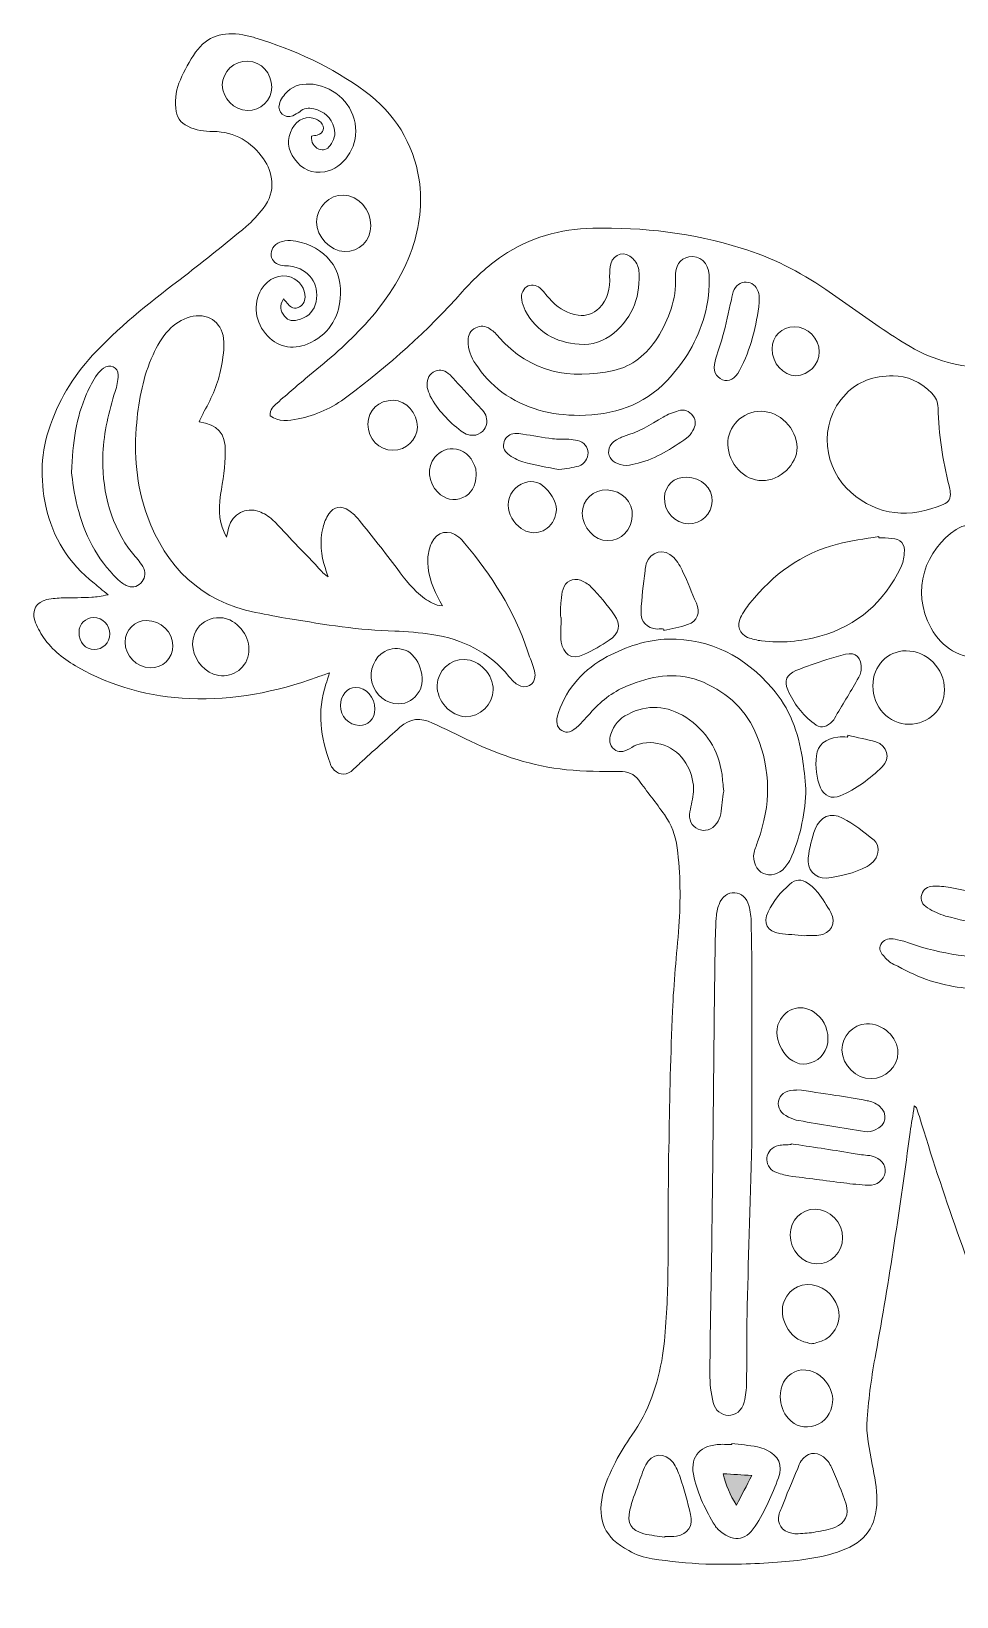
# Model space of a CAD drawing. Header units: inches. Extents: x 0.75 to 5.26, y 1.14 to 4.87.
# Drawn here: x 0.746 to 2.953, y 1.136 to 4.867 of the extents above; entities that cross this region are included whole.
import ezdxf

# ---------------------------------------------------------------- set-up
doc = ezdxf.new("R2010")
doc.units = ezdxf.units.IN
doc.header["$MEASUREMENT"] = 0
doc.layers.add('Calque 1', color=7, linetype='Continuous')

# ---------------------------------------------------------------- blocks, each defined once
blk = doc.blocks.new('block 3')
at = {"layer": 'Calque 1', "true_color": 0x457885}
h = blk.add_hatch(color=137, dxfattribs=at)
h.dxf.hatch_style = 2
edge = h.paths.add_edge_path()
edge.add_spline(control_points=[(2.4639, 1.425), (2.4514, 1.4), (2.4403, 1.3792), (2.4278, 1.3542), (2.4111, 1.3792), (2.4028, 1.4014), (2.3958, 1.4292), (2.4194, 1.4278), (2.4403, 1.4264), (2.4639, 1.425)], knot_values=[0, 0, 0, 0, 1, 1, 1, 2, 2, 2, 3, 3, 3, 3], degree=3, periodic=1)
at = {"layer": 'Calque 1', "lineweight": 0}
for points, knots in [([(3.5514, 2.4181), (3.5458, 2.3917), (3.5514, 2.3708), (3.5542, 2.3486), (3.5708, 2.2319), (3.5889, 2.1153), (3.6042, 1.9972), (3.6125, 1.9361), (3.6139, 1.875), (3.6194, 1.8139), (3.625, 1.7556), (3.6306, 1.6972), (3.6375, 1.6403), (3.6444, 1.5889), (3.6625, 1.5403), (3.6889, 1.4944), (3.7097, 1.4611), (3.725, 1.425), (3.7306, 1.3847), (3.7375, 1.3222), (3.7194, 1.2694), (3.6667, 1.2319), (3.6292, 1.2056), (3.5889, 1.1875), (3.5444, 1.1736), (3.4708, 1.1514), (3.3972, 1.1361), (3.3208, 1.1403), (3.2708, 1.1431), (3.2236, 1.1569), (3.1792, 1.1833), (3.1389, 1.2069), (3.1125, 1.2417), (3.1028, 1.2889), (3.0972, 1.3194), (3.0986, 1.35), (3.1069, 1.3806), (3.1125, 1.4), (3.1167, 1.4194), (3.1236, 1.4389), (3.1389, 1.4847), (3.1375, 1.5292), (3.1194, 1.5736), (3.0986, 1.6278), (3.0778, 1.6806), (3.0569, 1.7347), (2.9847, 1.9139), (2.9194, 2.0958), (2.8639, 2.2806), (2.8611, 2.2875), (2.8597, 2.2944), (2.8569, 2.3014), (2.8569, 2.3028), (2.8542, 2.3028), (2.8514, 2.3056), (2.8486, 2.2833), (2.8444, 2.2639), (2.8417, 2.2431), (2.8181, 2.0667), (2.7917, 1.8903), (2.7597, 1.7153), (2.75, 1.6639), (2.7431, 1.6111), (2.7389, 1.5597), (2.7361, 1.5236), (2.7444, 1.4875), (2.7514, 1.4514), (2.7569, 1.4222), (2.7625, 1.3944), (2.7625, 1.3653), (2.7611, 1.3042), (2.7361, 1.2667), (2.6778, 1.2458), (2.6292, 1.2278), (2.5764, 1.2222), (2.525, 1.2181), (2.4681, 1.2139), (2.4111, 1.2125), (2.3542, 1.2139), (2.3111, 1.2153), (2.2681, 1.2208), (2.2264, 1.2264), (2.2069, 1.2292), (2.1875, 1.2361), (2.1708, 1.2458), (2.1125, 1.2764), (2.0958, 1.3194), (2.1083, 1.3778), (2.1139, 1.4056), (2.1264, 1.4319), (2.1389, 1.4569), (2.15, 1.4792), (2.1639, 1.5), (2.1778, 1.5208), (2.2181, 1.5778), (2.2403, 1.6417), (2.2514, 1.7111), (2.2597, 1.7708), (2.2625, 1.8319), (2.2639, 1.8917), (2.2653, 2.0028), (2.2639, 2.1139), (2.2667, 2.225), (2.2681, 2.3278), (2.2708, 2.4292), (2.275, 2.5319), (2.2778, 2.5986), (2.2847, 2.6653), (2.2903, 2.7333), (2.2944, 2.7958), (2.2944, 2.8583), (2.2861, 2.9208), (2.2819, 2.95), (2.2722, 2.9764), (2.2556, 3), (2.2361, 3.0278), (2.2139, 3.0556), (2.1944, 3.0819), (2.1833, 3.0972), (2.1681, 3.1028), (2.1486, 3.1028), (2.1069, 3.1028), (2.0639, 3.1028), (2.0222, 3.1069), (1.9417, 3.1153), (1.8653, 3.1403), (1.7931, 3.175), (1.7625, 3.1903), (1.7319, 3.2042), (1.7028, 3.2181), (1.675, 3.2319), (1.6486, 3.2292), (1.625, 3.2083), (1.5931, 3.1792), (1.5611, 3.1514), (1.5292, 3.1222), (1.5222, 3.1153), (1.5153, 3.1083), (1.5083, 3.1028), (1.4931, 3.0917), (1.475, 3.0958), (1.4639, 3.1111), (1.4611, 3.1153), (1.4597, 3.1181), (1.4583, 3.1222), (1.4361, 3.1833), (1.4264, 3.2458), (1.4486, 3.3111), (1.4514, 3.3181), (1.4528, 3.3264), (1.4569, 3.3375), (1.4444, 3.3333), (1.4361, 3.3306), (1.4278, 3.3278), (1.3292, 3.2917), (1.2278, 3.2722), (1.1236, 3.2764), (1.0292, 3.2806), (0.9389, 3.3042), (0.8569, 3.3514), (0.825, 3.3694), (0.7958, 3.3917), (0.775, 3.4222), (0.7667, 3.4347), (0.7583, 3.4486), (0.7542, 3.4625), (0.7458, 3.4861), (0.7583, 3.5069), (0.7833, 3.5125), (0.7958, 3.5153), (0.8097, 3.5153), (0.8222, 3.5167), (0.8444, 3.5167), (0.8681, 3.5167), (0.8903, 3.5181), (0.9014, 3.5181), (0.9125, 3.5208), (0.9292, 3.5236), (0.9153, 3.5347), (0.9056, 3.5431), (0.8958, 3.5514), (0.8347, 3.5986), (0.7972, 3.6597), (0.7806, 3.7347), (0.7667, 3.8), (0.7681, 3.8653), (0.7917, 3.9292), (0.8153, 3.9958), (0.8514, 4.0528), (0.9014, 4.1042), (0.9653, 4.1708), (1.0375, 4.2278), (1.1111, 4.2833), (1.1611, 4.3222), (1.2097, 4.3611), (1.2583, 4.4014), (1.2736, 4.4139), (1.2861, 4.4292), (1.2986, 4.4444), (1.3319, 4.4861), (1.3208, 4.5319), (1.3, 4.5625), (1.2708, 4.6028), (1.2319, 4.6278), (1.1792, 4.6278), (1.1583, 4.6278), (1.1389, 4.6306), (1.1194, 4.6403), (1.1014, 4.6486), (1.0917, 4.6625), (1.0903, 4.6833), (1.0889, 4.7069), (1.0917, 4.7306), (1.1014, 4.7514), (1.1111, 4.7736), (1.1236, 4.7958), (1.1375, 4.8167), (1.1653, 4.8556), (1.2042, 4.8667), (1.25, 4.8583), (1.2597, 4.8569), (1.2694, 4.8542), (1.2792, 4.8514), (1.3736, 4.8222), (1.4625, 4.7819), (1.5417, 4.7236), (1.6125, 4.6708), (1.6569, 4.6014), (1.6708, 4.5125), (1.6792, 4.4569), (1.6722, 4.4014), (1.6542, 4.3486), (1.6306, 4.2806), (1.5903, 4.2208), (1.5417, 4.1681), (1.5014, 4.1236), (1.4556, 4.0847), (1.4097, 4.0472), (1.3833, 4.025), (1.3569, 4.0028), (1.3319, 3.9806), (1.3236, 3.9736), (1.3139, 3.9653), (1.3153, 3.95), (1.3361, 3.9361), (1.3597, 3.9375), (1.3819, 3.9431), (1.425, 3.9514), (1.4639, 3.9694), (1.4986, 3.9958), (1.5986, 4.0708), (1.6917, 4.1528), (1.7736, 4.2458), (1.8028, 4.2778), (1.8333, 4.3069), (1.8694, 4.3319), (1.9347, 4.375), (2.0069, 4.3958), (2.0847, 4.3972), (2.2056, 4.4), (2.3236, 4.3861), (2.4389, 4.35), (2.5111, 4.3278), (2.5778, 4.2944), (2.6403, 4.2514), (2.6833, 4.2222), (2.725, 4.1917), (2.7681, 4.1625), (2.7917, 4.1458), (2.8167, 4.1306), (2.8417, 4.1153), (2.8986, 4.0819), (2.9597, 4.0667), (3.025, 4.0639), (3.0903, 4.0611), (3.1556, 4.0667), (3.2222, 4.075), (3.3222, 4.0875), (3.4194, 4.1125), (3.5181, 4.1319), (3.6361, 4.1556), (3.7542, 4.1681), (3.875, 4.1597), (3.9625, 4.1542), (4.0486, 4.1347), (4.1319, 4.1069), (4.3, 4.0528), (4.4514, 3.9694), (4.5917, 3.8625), (4.6958, 3.7819), (4.7764, 3.6806), (4.8361, 3.5625), (4.8819, 3.4722), (4.9333, 3.3847), (4.9875, 3.2986), (5.0833, 3.1472), (5.1472, 2.9819), (5.1819, 2.8069), (5.1958, 2.7375), (5.2014, 2.6667), (5.1986, 2.5958), (5.1958, 2.5375), (5.1958, 2.4778), (5.1972, 2.4181), (5.1986, 2.3694), (5.2069, 2.3222), (5.2264, 2.2778), (5.2347, 2.2597), (5.2417, 2.2417), (5.2472, 2.2222), (5.2514, 2.2069), (5.2542, 2.1903), (5.2556, 2.175), (5.2569, 2.1375), (5.2486, 2.1278), (5.2125, 2.1153), (5.2306, 2.0486), (5.2208, 1.9806), (5.225, 1.9139), (5.2264, 1.8903), (5.2278, 1.8667), (5.2292, 1.8444), (5.2292, 1.8389), (5.2292, 1.8347), (5.2278, 1.8292), (5.2236, 1.8069), (5.2028, 1.7944), (5.1819, 1.8042), (5.1736, 1.8083), (5.1653, 1.8125), (5.1542, 1.8194), (5.1472, 1.7944), (5.1458, 1.7694), (5.1431, 1.7458), (5.1417, 1.7319), (5.1417, 1.7181), (5.1403, 1.7042), (5.1347, 1.6653), (5.1, 1.6486), (5.0681, 1.6708), (5.0375, 1.6903), (5.0125, 1.7181), (4.9917, 1.7486), (4.9597, 1.7972), (4.9444, 1.85), (4.9389, 1.9069), (4.9306, 1.9778), (4.9389, 2.0486), (4.9458, 2.1181), (4.9528, 2.1875), (4.9611, 2.2569), (4.9653, 2.3278), (4.9694, 2.3889), (4.9708, 2.45), (4.9681, 2.5111), (4.9625, 2.6111), (4.95, 2.7097), (4.9208, 2.8069), (4.9181, 2.8167), (4.9139, 2.8264), (4.9097, 2.8361), (4.9083, 2.8361), (4.9069, 2.8361), (4.9056, 2.8361), (4.9028, 2.8292), (4.9014, 2.8208), (4.8986, 2.8139), (4.8625, 2.6833), (4.8306, 2.5528), (4.7847, 2.425), (4.7611, 2.3583), (4.7361, 2.2931), (4.7125, 2.2278), (4.6958, 2.1819), (4.6819, 2.1361), (4.675, 2.0889), (4.6667, 2.0361), (4.6722, 1.9847), (4.6861, 1.9333), (4.7125, 1.8389), (4.7389, 1.7444), (4.7639, 1.6514), (4.7778, 1.5986), (4.7889, 1.5444), (4.7833, 1.4889), (4.7806, 1.4625), (4.7764, 1.4361), (4.7694, 1.4111), (4.7569, 1.3639), (4.7278, 1.3264), (4.6889, 1.2972), (4.6319, 1.2556), (4.5694, 1.2292), (4.5014, 1.2111), (4.4125, 1.1875), (4.3236, 1.1819), (4.2319, 1.1944), (4.1847, 1.2014), (4.1417, 1.2181), (4.1014, 1.2417), (4.0319, 1.2819), (4.0028, 1.3458), (4.0167, 1.425), (4.0236, 1.4639), (4.0361, 1.5014), (4.0528, 1.5375), (4.0806, 1.6014), (4.1083, 1.6639), (4.1347, 1.7292), (4.1597, 1.7903), (4.1792, 1.8528), (4.1875, 1.9181), (4.2069, 2.0556), (4.1444, 2.1819), (4.0222, 2.2472), (3.9639, 2.2778), (3.9028, 2.3014), (3.8403, 2.3208), (3.7583, 2.3458), (3.6778, 2.3736), (3.6, 2.4069), (3.5806, 2.4097), (3.5667, 2.4125), (3.5514, 2.4181)], [0, 0, 0, 0, 1, 1, 1, 2, 2, 2, 3, 3, 3, 4, 4, 4, 5, 5, 5, 6, 6, 6, 7, 7, 7, 8, 8, 8, 9, 9, 9, 10, 10, 10, 11, 11, 11, 12, 12, 12, 13, 13, 13, 14, 14, 14, 15, 15, 15, 16, 16, 16, 17, 17, 17, 18, 18, 18, 19, 19, 19, 20, 20, 20, 21, 21, 21, 22, 22, 22, 23, 23, 23, 24, 24, 24, 25, 25, 25, 26, 26, 26, 27, 27, 27, 28, 28, 28, 29, 29, 29, 30, 30, 30, 31, 31, 31, 32, 32, 32, 33, 33, 33, 34, 34, 34, 35, 35, 35, 36, 36, 36, 37, 37, 37, 38, 38, 38, 39, 39, 39, 40, 40, 40, 41, 41, 41, 42, 42, 42, 43, 43, 43, 44, 44, 44, 45, 45, 45, 46, 46, 46, 47, 47, 47, 48, 48, 48, 49, 49, 49, 50, 50, 50, 51, 51, 51, 52, 52, 52, 53, 53, 53, 54, 54, 54, 55, 55, 55, 56, 56, 56, 57, 57, 57, 58, 58, 58, 59, 59, 59, 60, 60, 60, 61, 61, 61, 62, 62, 62, 63, 63, 63, 64, 64, 64, 65, 65, 65, 66, 66, 66, 67, 67, 67, 68, 68, 68, 69, 69, 69, 70, 70, 70, 71, 71, 71, 72, 72, 72, 73, 73, 73, 74, 74, 74, 75, 75, 75, 76, 76, 76, 77, 77, 77, 78, 78, 78, 79, 79, 79, 80, 80, 80, 81, 81, 81, 82, 82, 82, 83, 83, 83, 84, 84, 84, 85, 85, 85, 86, 86, 86, 87, 87, 87, 88, 88, 88, 89, 89, 89, 90, 90, 90, 91, 91, 91, 92, 92, 92, 93, 93, 93, 94, 94, 94, 95, 95, 95, 96, 96, 96, 97, 97, 97, 98, 98, 98, 99, 99, 99, 100, 100, 100, 101, 101, 101, 102, 102, 102, 103, 103, 103, 104, 104, 104, 105, 105, 105, 106, 106, 106, 107, 107, 107, 108, 108, 108, 109, 109, 109, 110, 110, 110, 111, 111, 111, 112, 112, 112, 113, 113, 113, 114, 114, 114, 115, 115, 115, 116, 116, 116, 117, 117, 117, 118, 118, 118, 119, 119, 119, 120, 120, 120, 121, 121, 121, 122, 122, 122, 123, 123, 123, 124, 124, 124, 125, 125, 125, 126, 126, 126, 127, 127, 127, 128, 128, 128, 129, 129, 129, 130, 130, 130, 131, 131, 131, 132, 132, 132, 133, 133, 133, 134, 134, 134, 135, 135, 135, 136, 136, 136, 137, 137, 137, 138, 138, 138, 139, 139, 139, 140, 140, 140, 141, 141, 141, 141]), ([(1.3194, 4.7333), (1.3194, 4.7667), (1.2944, 4.7944), (1.2625, 4.7958), (1.2292, 4.7972), (1.2014, 4.7694), (1.2014, 4.7389), (1.2014, 4.7069), (1.2292, 4.6792), (1.2611, 4.6778), (1.2931, 4.6778), (1.3194, 4.7014), (1.3194, 4.7333)], [0, 0, 0, 0, 1, 1, 1, 2, 2, 2, 3, 3, 3, 4, 4, 4, 4]), ([(1.4139, 4.6167), (1.4181, 4.6181), (1.4236, 4.6181), (1.4278, 4.6194), (1.4431, 4.6236), (1.4472, 4.6375), (1.4361, 4.65), (1.4333, 4.6528), (1.4292, 4.6556), (1.425, 4.6569), (1.4042, 4.6667), (1.3806, 4.6583), (1.3681, 4.6347), (1.3542, 4.6097), (1.3569, 4.5847), (1.3736, 4.5625), (1.3917, 4.5375), (1.4153, 4.5264), (1.4458, 4.5319), (1.4903, 4.5403), (1.5236, 4.5889), (1.5194, 4.6375), (1.5139, 4.6917), (1.4722, 4.7333), (1.4181, 4.7403), (1.3958, 4.7431), (1.3736, 4.7389), (1.3569, 4.7236), (1.3486, 4.7153), (1.3403, 4.7042), (1.3375, 4.6931), (1.3319, 4.6736), (1.35, 4.6583), (1.3694, 4.6653), (1.375, 4.6681), (1.3806, 4.6722), (1.3861, 4.675), (1.3958, 4.6833), (1.4069, 4.6847), (1.4194, 4.6819), (1.4444, 4.6764), (1.4611, 4.6611), (1.4681, 4.6361), (1.4722, 4.6208), (1.4681, 4.6069), (1.4583, 4.5944), (1.4514, 4.5847), (1.4417, 4.5819), (1.4319, 4.5861), (1.4181, 4.5917), (1.4139, 4.6014), (1.4139, 4.6167)], [0, 0, 0, 0, 1, 1, 1, 2, 2, 2, 3, 3, 3, 4, 4, 4, 5, 5, 5, 6, 6, 6, 7, 7, 7, 8, 8, 8, 9, 9, 9, 10, 10, 10, 11, 11, 11, 12, 12, 12, 13, 13, 13, 14, 14, 14, 15, 15, 15, 16, 16, 16, 17, 17, 17, 17]), ([(1.5556, 4.4028), (1.5556, 4.4417), (1.5264, 4.475), (1.4903, 4.4764), (1.4569, 4.4778), (1.4264, 4.4472), (1.4264, 4.4125), (1.4264, 4.3764), (1.4583, 4.3431), (1.4931, 4.3417), (1.5278, 4.3403), (1.5556, 4.3681), (1.5556, 4.4028)], [0, 0, 0, 0, 1, 1, 1, 2, 2, 2, 3, 3, 3, 4, 4, 4, 4]), ([(1.3472, 4.2292), (1.3514, 4.2236), (1.3542, 4.2222), (1.3556, 4.2194), (1.3625, 4.2111), (1.3694, 4.2042), (1.3819, 4.2083), (1.3931, 4.2125), (1.3986, 4.2222), (1.3986, 4.2333), (1.4, 4.2528), (1.3861, 4.2722), (1.3653, 4.2806), (1.3389, 4.2903), (1.3111, 4.2778), (1.2944, 4.2514), (1.2736, 4.2167), (1.2792, 4.1722), (1.3097, 4.1403), (1.3361, 4.1125), (1.375, 4.1056), (1.4125, 4.125), (1.4597, 4.1486), (1.4819, 4.1903), (1.4833, 4.2403), (1.4861, 4.3125), (1.4347, 4.3611), (1.3639, 4.3681), (1.3556, 4.3694), (1.3458, 4.3667), (1.3389, 4.3639), (1.3236, 4.3583), (1.3167, 4.3458), (1.3181, 4.3319), (1.3194, 4.3194), (1.3306, 4.3097), (1.3458, 4.3083), (1.3514, 4.3069), (1.3569, 4.3083), (1.3639, 4.3069), (1.4083, 4.3), (1.4333, 4.2653), (1.425, 4.2222), (1.4208, 4.2014), (1.4083, 4.1875), (1.3875, 4.1806), (1.3708, 4.175), (1.3583, 4.1764), (1.35, 4.1875), (1.3389, 4.2), (1.3375, 4.2125), (1.3472, 4.2292)], [0, 0, 0, 0, 1, 1, 1, 2, 2, 2, 3, 3, 3, 4, 4, 4, 5, 5, 5, 6, 6, 6, 7, 7, 7, 8, 8, 8, 9, 9, 9, 10, 10, 10, 11, 11, 11, 12, 12, 12, 13, 13, 13, 14, 14, 14, 15, 15, 15, 16, 16, 16, 17, 17, 17, 17]), ([(2.0528, 3.9514), (2.1333, 3.9514), (2.2056, 3.975), (2.2625, 4.0347), (2.3042, 4.0792), (2.3347, 4.1292), (2.3514, 4.1889), (2.3597, 4.2208), (2.3639, 4.2528), (2.3625, 4.2861), (2.3611, 4.3153), (2.3403, 4.3333), (2.3139, 4.3292), (2.2931, 4.325), (2.2806, 4.3069), (2.2819, 4.2806), (2.2847, 4.2278), (2.2667, 4.1806), (2.2389, 4.1361), (2.2139, 4.0972), (2.1792, 4.0681), (2.1347, 4.0583), (2.0306, 4.0361), (1.9361, 4.0528), (1.8611, 4.1375), (1.8556, 4.1444), (1.8486, 4.1514), (1.8403, 4.1569), (1.8292, 4.1653), (1.8167, 4.1667), (1.8056, 4.1597), (1.7931, 4.1542), (1.7875, 4.1431), (1.7875, 4.1292), (1.7875, 4.1083), (1.7944, 4.0903), (1.8056, 4.0736), (1.8222, 4.0486), (1.8431, 4.025), (1.8681, 4.0069), (1.9236, 3.9667), (1.9861, 3.9514), (2.0528, 3.9514)], [0, 0, 0, 0, 1, 1, 1, 2, 2, 2, 3, 3, 3, 4, 4, 4, 5, 5, 5, 6, 6, 6, 7, 7, 7, 8, 8, 8, 9, 9, 9, 10, 10, 10, 11, 11, 11, 12, 12, 12, 13, 13, 13, 14, 14, 14, 14]), ([(2.125, 4.2833), (2.1264, 4.2542), (2.1208, 4.2278), (2.1, 4.2069), (2.0861, 4.1931), (2.0694, 4.1875), (2.05, 4.1903), (2.0264, 4.1944), (2.0056, 4.2042), (1.9889, 4.2222), (1.9806, 4.2306), (1.9722, 4.2403), (1.9639, 4.25), (1.9528, 4.2625), (1.9417, 4.2639), (1.9306, 4.2597), (1.9194, 4.2542), (1.9125, 4.2417), (1.9153, 4.2264), (1.9167, 4.2181), (1.9208, 4.2097), (1.9236, 4.2014), (1.9514, 4.15), (1.9958, 4.125), (2.0528, 4.1208), (2.0833, 4.1181), (2.1111, 4.1278), (2.1347, 4.1472), (2.1819, 4.1861), (2.2, 4.2389), (2.1944, 4.2986), (2.1931, 4.3083), (2.1875, 4.3181), (2.1806, 4.325), (2.1625, 4.3444), (2.1347, 4.3375), (2.1278, 4.3125), (2.125, 4.3028), (2.1264, 4.2931), (2.125, 4.2833)], [0, 0, 0, 0, 1, 1, 1, 2, 2, 2, 3, 3, 3, 4, 4, 4, 5, 5, 5, 6, 6, 6, 7, 7, 7, 8, 8, 8, 9, 9, 9, 10, 10, 10, 11, 11, 11, 12, 12, 12, 13, 13, 13, 13]), ([(2.4819, 4.2208), (2.4819, 4.2292), (2.4819, 4.2361), (2.4806, 4.2417), (2.4778, 4.2556), (2.4681, 4.2667), (2.4556, 4.2681), (2.4417, 4.2708), (2.4292, 4.2653), (2.4222, 4.2514), (2.4181, 4.2444), (2.4167, 4.2347), (2.4153, 4.2264), (2.4083, 4.1972), (2.4028, 4.1681), (2.3944, 4.1389), (2.3889, 4.1194), (2.3819, 4.1), (2.3764, 4.0806), (2.3708, 4.0583), (2.3778, 4.0431), (2.3944, 4.0361), (2.4097, 4.0306), (2.4236, 4.0375), (2.4347, 4.0583), (2.4625, 4.1097), (2.475, 4.1653), (2.4819, 4.2208)], [0, 0, 0, 0, 1, 1, 1, 2, 2, 2, 3, 3, 3, 4, 4, 4, 5, 5, 5, 6, 6, 6, 7, 7, 7, 8, 8, 8, 9, 9, 9, 9]), ([(1.1458, 3.9361), (1.1514, 3.9458), (1.1542, 3.9542), (1.1583, 3.9611), (1.1764, 3.9944), (1.1917, 4.0278), (1.1986, 4.0653), (1.2028, 4.0875), (1.2069, 4.1111), (1.2042, 4.1347), (1.2, 4.175), (1.1639, 4.1972), (1.125, 4.1861), (1.1042, 4.1806), (1.0875, 4.1694), (1.0736, 4.1542), (1.0569, 4.1375), (1.0458, 4.1167), (1.0361, 4.0958), (1.0125, 4.0444), (1.0028, 3.9903), (0.9972, 3.9347), (0.9903, 3.8597), (0.9958, 3.7847), (1.0222, 3.7125), (1.0667, 3.5903), (1.15, 3.5083), (1.2806, 3.4819), (1.3083, 3.4764), (1.3347, 3.4708), (1.3625, 3.4667), (1.4458, 3.4528), (1.5278, 3.4389), (1.6125, 3.4375), (1.6417, 3.4361), (1.6722, 3.4333), (1.7014, 3.4292), (1.775, 3.4181), (1.8375, 3.3875), (1.8847, 3.3292), (1.8903, 3.3222), (1.8972, 3.3153), (1.9056, 3.3097), (1.925, 3.2972), (1.9472, 3.3083), (1.9472, 3.3319), (1.9472, 3.3389), (1.9444, 3.3458), (1.9431, 3.3528), (1.9389, 3.3653), (1.9333, 3.3778), (1.9292, 3.3903), (1.8972, 3.4861), (1.8431, 3.5708), (1.7792, 3.6472), (1.775, 3.6528), (1.7708, 3.6569), (1.7653, 3.6611), (1.7417, 3.6806), (1.7125, 3.675), (1.7, 3.6472), (1.6958, 3.6375), (1.6931, 3.625), (1.6917, 3.6139), (1.6889, 3.5792), (1.7, 3.5472), (1.7153, 3.5181), (1.7181, 3.5125), (1.7222, 3.5056), (1.7264, 3.4972), (1.7083, 3.4986), (1.6958, 3.5069), (1.6833, 3.5153), (1.6569, 3.5347), (1.6375, 3.5597), (1.6181, 3.5861), (1.5889, 3.625), (1.5583, 3.6639), (1.5278, 3.7014), (1.5208, 3.7111), (1.5125, 3.7181), (1.5028, 3.725), (1.4861, 3.7375), (1.4667, 3.7333), (1.4556, 3.7167), (1.4486, 3.7069), (1.4444, 3.6958), (1.4417, 3.6847), (1.4333, 3.6514), (1.4361, 3.6181), (1.4472, 3.5861), (1.4486, 3.5806), (1.45, 3.5764), (1.4542, 3.5667), (1.4458, 3.5722), (1.4417, 3.575), (1.4389, 3.5792), (1.4181, 3.6014), (1.3972, 3.6236), (1.375, 3.6458), (1.3569, 3.6653), (1.3403, 3.6847), (1.3208, 3.7028), (1.3125, 3.7111), (1.3, 3.7181), (1.2889, 3.7222), (1.2569, 3.7333), (1.2264, 3.7167), (1.2167, 3.6847), (1.2153, 3.6778), (1.2139, 3.6708), (1.2111, 3.6611), (1.1944, 3.6931), (1.1917, 3.7208), (1.1972, 3.7625), (1.2028, 3.7958), (1.2083, 3.8306), (1.2083, 3.8639), (1.2097, 3.9097), (1.1903, 3.9292), (1.1458, 3.9361)], [0, 0, 0, 0, 1, 1, 1, 2, 2, 2, 3, 3, 3, 4, 4, 4, 5, 5, 5, 6, 6, 6, 7, 7, 7, 8, 8, 8, 9, 9, 9, 10, 10, 10, 11, 11, 11, 12, 12, 12, 13, 13, 13, 14, 14, 14, 15, 15, 15, 16, 16, 16, 17, 17, 17, 18, 18, 18, 19, 19, 19, 20, 20, 20, 21, 21, 21, 22, 22, 22, 23, 23, 23, 24, 24, 24, 25, 25, 25, 26, 26, 26, 27, 27, 27, 28, 28, 28, 29, 29, 29, 30, 30, 30, 31, 31, 31, 32, 32, 32, 33, 33, 33, 34, 34, 34, 35, 35, 35, 36, 36, 36, 37, 37, 37, 38, 38, 38, 39, 39, 39, 40, 40, 40, 40]), ([(2.625, 4.1028), (2.625, 4.1347), (2.5972, 4.1625), (2.5653, 4.1625), (2.5361, 4.1625), (2.5125, 4.1403), (2.5125, 4.1097), (2.5125, 4.075), (2.5389, 4.0472), (2.5694, 4.0458), (2.6, 4.0472), (2.625, 4.0722), (2.625, 4.1028)], [0, 0, 0, 0, 1, 1, 1, 2, 2, 2, 3, 3, 3, 4, 4, 4, 4]), ([(0.8417, 3.8153), (0.8444, 3.7972), (0.8472, 3.7653), (0.8556, 3.7347), (0.8722, 3.6681), (0.9014, 3.6097), (0.9514, 3.5611), (0.9569, 3.5556), (0.9653, 3.55), (0.9722, 3.5458), (0.9847, 3.5403), (0.9972, 3.5417), (1.0069, 3.5514), (1.0167, 3.5611), (1.0194, 3.5736), (1.0139, 3.5861), (1.0111, 3.5931), (1.0069, 3.5986), (1.0028, 3.6042), (0.9944, 3.6139), (0.9861, 3.6236), (0.9778, 3.6347), (0.9306, 3.7028), (0.9139, 3.7792), (0.9167, 3.8611), (0.9194, 3.9111), (0.9306, 3.9611), (0.9458, 4.0083), (0.95, 4.0208), (0.9528, 4.0333), (0.9528, 4.0472), (0.9528, 4.0667), (0.9333, 4.075), (0.9181, 4.0639), (0.9125, 4.0597), (0.9069, 4.0542), (0.9028, 4.0486), (0.8931, 4.0333), (0.8847, 4.0194), (0.8778, 4.0028), (0.8528, 3.9458), (0.8444, 3.8875), (0.8417, 3.8153)], [0, 0, 0, 0, 1, 1, 1, 2, 2, 2, 3, 3, 3, 4, 4, 4, 5, 5, 5, 6, 6, 6, 7, 7, 7, 8, 8, 8, 9, 9, 9, 10, 10, 10, 11, 11, 11, 12, 12, 12, 13, 13, 13, 14, 14, 14, 14]), ([(1.8319, 3.9389), (1.8319, 3.9514), (1.8264, 3.9597), (1.8139, 3.9722), (1.7944, 3.9931), (1.7764, 4.0139), (1.7569, 4.0347), (1.7514, 4.0403), (1.7458, 4.0472), (1.7403, 4.0514), (1.7292, 4.0597), (1.7167, 4.0625), (1.7042, 4.0542), (1.6931, 4.0472), (1.6875, 4.0333), (1.6903, 4.0181), (1.6917, 4.0111), (1.6944, 4.0042), (1.6972, 3.9972), (1.7153, 3.9639), (1.7403, 3.9375), (1.7708, 3.9139), (1.7806, 3.9056), (1.7931, 3.9028), (1.8056, 3.9042), (1.8222, 3.9097), (1.8333, 3.9222), (1.8319, 3.9389)], [0, 0, 0, 0, 1, 1, 1, 2, 2, 2, 3, 3, 3, 4, 4, 4, 5, 5, 5, 6, 6, 6, 7, 7, 7, 8, 8, 8, 9, 9, 9, 9]), ([(2.8014, 4.0458), (2.7542, 4.0458), (2.7167, 4.0319), (2.6889, 4.0028), (2.6181, 3.9292), (2.6375, 3.8222), (2.7, 3.7681), (2.7653, 3.7111), (2.8417, 3.7056), (2.9208, 3.7389), (2.9347, 3.7444), (2.9389, 3.7542), (2.9375, 3.7681), (2.9375, 3.7736), (2.9361, 3.7778), (2.9347, 3.7833), (2.9194, 3.8444), (2.9097, 3.9056), (2.9083, 3.9694), (2.9083, 3.9833), (2.9028, 3.9944), (2.8931, 4.0042), (2.8667, 4.0319), (2.8333, 4.0458), (2.8014, 4.0458)], [0, 0, 0, 0, 1, 1, 1, 2, 2, 2, 3, 3, 3, 4, 4, 4, 5, 5, 5, 6, 6, 6, 7, 7, 7, 8, 8, 8, 8]), ([(1.6667, 3.9236), (1.6667, 3.9569), (1.6403, 3.9861), (1.6097, 3.9875), (1.5736, 3.9875), (1.5486, 3.9639), (1.5486, 3.9306), (1.5486, 3.8958), (1.575, 3.8681), (1.6083, 3.8681), (1.6403, 3.8681), (1.6653, 3.8931), (1.6667, 3.9236)], [0, 0, 0, 0, 1, 1, 1, 2, 2, 2, 3, 3, 3, 4, 4, 4, 4]), ([(2.1653, 3.8319), (2.175, 3.8333), (2.1833, 3.8347), (2.1931, 3.8375), (2.2361, 3.8486), (2.2736, 3.8722), (2.3083, 3.8972), (2.3153, 3.9014), (2.3194, 3.9083), (2.3236, 3.9153), (2.3306, 3.9264), (2.3319, 3.9389), (2.3236, 3.95), (2.3153, 3.9625), (2.3028, 3.9667), (2.2889, 3.9625), (2.2764, 3.9583), (2.2639, 3.9542), (2.2528, 3.9472), (2.2222, 3.9292), (2.1931, 3.9111), (2.1583, 3.9014), (2.1556, 3.9), (2.1514, 3.8986), (2.1486, 3.8972), (2.1278, 3.8875), (2.1194, 3.8722), (2.1236, 3.8556), (2.1292, 3.8417), (2.1431, 3.8333), (2.1653, 3.8319)], [0, 0, 0, 0, 1, 1, 1, 2, 2, 2, 3, 3, 3, 4, 4, 4, 5, 5, 5, 6, 6, 6, 7, 7, 7, 8, 8, 8, 9, 9, 9, 10, 10, 10, 10]), ([(2.4861, 3.9611), (2.4417, 3.9611), (2.4056, 3.925), (2.4069, 3.8819), (2.4083, 3.8361), (2.4458, 3.7958), (2.4889, 3.7958), (2.5319, 3.7958), (2.5722, 3.8347), (2.5722, 3.875), (2.5708, 3.9208), (2.5306, 3.9611), (2.4861, 3.9611)], [0, 0, 0, 0, 1, 1, 1, 2, 2, 2, 3, 3, 3, 4, 4, 4, 4]), ([(2.0042, 3.8222), (2.0222, 3.825), (2.0375, 3.8264), (2.0514, 3.8306), (2.0653, 3.8347), (2.0736, 3.8486), (2.0736, 3.8625), (2.0736, 3.8764), (2.0639, 3.8875), (2.0486, 3.8917), (2.0417, 3.8931), (2.0347, 3.8931), (2.0278, 3.8944), (2.0153, 3.8944), (2.0014, 3.8944), (1.9889, 3.8958), (1.9653, 3.8986), (1.9417, 3.9028), (1.9181, 3.9069), (1.9111, 3.9083), (1.9056, 3.9083), (1.8986, 3.9083), (1.8875, 3.9069), (1.8778, 3.9014), (1.8736, 3.8889), (1.8694, 3.8778), (1.8736, 3.8667), (1.8819, 3.8597), (1.8931, 3.8514), (1.9056, 3.8444), (1.9181, 3.8403), (1.9472, 3.8319), (1.9778, 3.8278), (2.0042, 3.8222)], [0, 0, 0, 0, 1, 1, 1, 2, 2, 2, 3, 3, 3, 4, 4, 4, 5, 5, 5, 6, 6, 6, 7, 7, 7, 8, 8, 8, 9, 9, 9, 10, 10, 10, 11, 11, 11, 11]), ([(1.8069, 3.8097), (1.8069, 3.8125), (1.8069, 3.8181), (1.8056, 3.8236), (1.7986, 3.8472), (1.7847, 3.8653), (1.7597, 3.8708), (1.7389, 3.875), (1.7208, 3.8667), (1.7083, 3.8514), (1.6889, 3.8278), (1.6917, 3.7917), (1.7153, 3.7681), (1.7319, 3.7514), (1.7542, 3.7458), (1.775, 3.7556), (1.7944, 3.7639), (1.8069, 3.7833), (1.8069, 3.8097)], [0, 0, 0, 0, 1, 1, 1, 2, 2, 2, 3, 3, 3, 4, 4, 4, 5, 5, 5, 6, 6, 6, 6]), ([(2.3083, 3.8042), (2.2792, 3.8056), (2.2569, 3.7847), (2.2556, 3.7556), (2.2542, 3.7222), (2.2806, 3.6944), (2.3125, 3.6931), (2.3431, 3.6917), (2.3694, 3.7167), (2.3694, 3.7472), (2.3708, 3.7778), (2.3444, 3.8028), (2.3083, 3.8042)], [0, 0, 0, 0, 1, 1, 1, 2, 2, 2, 3, 3, 3, 4, 4, 4, 4]), ([(1.8833, 3.7375), (1.8833, 3.7167), (1.8958, 3.6944), (1.9139, 3.6819), (1.9444, 3.6611), (1.9819, 3.6736), (1.9944, 3.7083), (2.0042, 3.7333), (1.9931, 3.7542), (1.9778, 3.7722), (1.9611, 3.7917), (1.9431, 3.7986), (1.9222, 3.7903), (1.8986, 3.7833), (1.8833, 3.7625), (1.8833, 3.7375)], [0, 0, 0, 0, 1, 1, 1, 2, 2, 2, 3, 3, 3, 4, 4, 4, 5, 5, 5, 5]), ([(2.1194, 3.7736), (2.0861, 3.775), (2.0597, 3.75), (2.0597, 3.7181), (2.0597, 3.6847), (2.0889, 3.6528), (2.1208, 3.6528), (2.1528, 3.6528), (2.1778, 3.6792), (2.1792, 3.7111), (2.1806, 3.7458), (2.1542, 3.7722), (2.1194, 3.7736)], [0, 0, 0, 0, 1, 1, 1, 2, 2, 2, 3, 3, 3, 4, 4, 4, 4]), ([(2.7667, 3.6597), (2.7667, 3.6611), (2.7667, 3.6611), (2.7667, 3.6625), (2.7333, 3.6569), (2.7, 3.6528), (2.6681, 3.6444), (2.5819, 3.6222), (2.5153, 3.5722), (2.4597, 3.5042), (2.4514, 3.4931), (2.4431, 3.4819), (2.4375, 3.4694), (2.4278, 3.45), (2.4347, 3.4306), (2.4542, 3.4222), (2.4653, 3.4181), (2.4764, 3.4153), (2.4875, 3.4139), (2.5347, 3.4083), (2.5806, 3.4125), (2.6264, 3.425), (2.7167, 3.45), (2.7792, 3.5069), (2.8194, 3.5889), (2.825, 3.5986), (2.8264, 3.6111), (2.8278, 3.6222), (2.8306, 3.6444), (2.8194, 3.6569), (2.7972, 3.6583), (2.7875, 3.6597), (2.7778, 3.6597), (2.7667, 3.6597)], [0, 0, 0, 0, 1, 1, 1, 2, 2, 2, 3, 3, 3, 4, 4, 4, 5, 5, 5, 6, 6, 6, 7, 7, 7, 8, 8, 8, 9, 9, 9, 10, 10, 10, 11, 11, 11, 11]), ([(3.0153, 3.3708), (3.0194, 3.3708), (3.0222, 3.3708), (3.0264, 3.3708), (3.0292, 3.3708), (3.0319, 3.3708), (3.0347, 3.3722), (3.1111, 3.3889), (3.1653, 3.4347), (3.1972, 3.5056), (3.2, 3.5111), (3.2014, 3.5167), (3.2014, 3.5222), (3.2069, 3.5472), (3.1986, 3.5611), (3.175, 3.5708), (3.1583, 3.5778), (3.1403, 3.5833), (3.1236, 3.5903), (3.0764, 3.6097), (3.0375, 3.6403), (3, 3.675), (2.9819, 3.6917), (2.9722, 3.6917), (2.9514, 3.6792), (2.8792, 3.6319), (2.8417, 3.5347), (2.8917, 3.4444), (2.9181, 3.3958), (2.9611, 3.3736), (3.0153, 3.3708)], [0, 0, 0, 0, 1, 1, 1, 2, 2, 2, 3, 3, 3, 4, 4, 4, 5, 5, 5, 6, 6, 6, 7, 7, 7, 8, 8, 8, 9, 9, 9, 10, 10, 10, 10]), ([(2.2542, 3.4417), (2.2542, 3.4403), (2.2542, 3.4403), (2.2542, 3.4389), (2.2736, 3.4431), (2.2931, 3.4458), (2.3111, 3.4528), (2.3347, 3.4611), (2.3417, 3.4819), (2.3319, 3.5042), (2.3208, 3.5292), (2.3111, 3.5542), (2.3, 3.5778), (2.2944, 3.5903), (2.2875, 3.6028), (2.2778, 3.6125), (2.2556, 3.6361), (2.2222, 3.6278), (2.2125, 3.5972), (2.2111, 3.5917), (2.2097, 3.5861), (2.2097, 3.5806), (2.2056, 3.5486), (2.2014, 3.5167), (2.2, 3.4847), (2.1986, 3.4583), (2.2139, 3.4444), (2.2389, 3.4417), (2.2444, 3.4431), (2.25, 3.4431), (2.2542, 3.4417)], [0, 0, 0, 0, 1, 1, 1, 2, 2, 2, 3, 3, 3, 4, 4, 4, 5, 5, 5, 6, 6, 6, 7, 7, 7, 8, 8, 8, 9, 9, 9, 10, 10, 10, 10]), ([(2.0083, 3.4694), (2.0083, 3.4694), (2.0097, 3.4694), (2.0097, 3.4694), (2.0097, 3.45), (2.0069, 3.4292), (2.0097, 3.4111), (2.0139, 3.3847), (2.0319, 3.3653), (2.0653, 3.3819), (2.0847, 3.3917), (2.1056, 3.4028), (2.1236, 3.4153), (2.1486, 3.4306), (2.1528, 3.4528), (2.1361, 3.4764), (2.1194, 3.5), (2.1, 3.5222), (2.0806, 3.5431), (2.0736, 3.55), (2.0639, 3.5556), (2.0556, 3.5583), (2.0375, 3.5653), (2.0194, 3.5556), (2.0139, 3.5375), (2.0111, 3.5292), (2.0097, 3.5194), (2.0097, 3.5097), (2.0069, 3.4972), (2.0083, 3.4833), (2.0083, 3.4694)], [0, 0, 0, 0, 1, 1, 1, 2, 2, 2, 3, 3, 3, 4, 4, 4, 5, 5, 5, 6, 6, 6, 7, 7, 7, 8, 8, 8, 9, 9, 9, 10, 10, 10, 10]), ([(0.9333, 3.4306), (0.9333, 3.4514), (0.9167, 3.4694), (0.8944, 3.4694), (0.875, 3.4694), (0.8597, 3.4542), (0.8597, 3.4347), (0.8597, 3.4111), (0.875, 3.3931), (0.8958, 3.3931), (0.9153, 3.3931), (0.9333, 3.4097), (0.9333, 3.4306)], [0, 0, 0, 0, 1, 1, 1, 2, 2, 2, 3, 3, 3, 4, 4, 4, 4]), ([(1.1306, 3.4056), (1.1306, 3.3764), (1.1514, 3.3458), (1.1806, 3.3347), (1.2139, 3.3222), (1.2514, 3.3403), (1.2625, 3.375), (1.2722, 3.4083), (1.2528, 3.4472), (1.2194, 3.4639), (1.1764, 3.4819), (1.1306, 3.4528), (1.1306, 3.4056)], [0, 0, 0, 0, 1, 1, 1, 2, 2, 2, 3, 3, 3, 4, 4, 4, 4]), ([(1.0833, 3.4028), (1.0833, 3.4347), (1.0556, 3.4625), (1.0208, 3.4625), (0.9917, 3.4625), (0.9708, 3.4403), (0.9694, 3.4111), (0.9694, 3.3792), (0.9972, 3.35), (1.0292, 3.35), (1.0597, 3.3486), (1.0833, 3.3722), (1.0833, 3.4028)], [0, 0, 0, 0, 1, 1, 1, 2, 2, 2, 3, 3, 3, 4, 4, 4, 4]), ([(1.6208, 3.2639), (1.6431, 3.2639), (1.6597, 3.275), (1.6708, 3.2931), (1.6889, 3.3208), (1.6708, 3.3806), (1.6375, 3.3917), (1.6208, 3.3972), (1.6042, 3.3972), (1.5889, 3.3889), (1.5639, 3.375), (1.5514, 3.3444), (1.5583, 3.3153), (1.5667, 3.2847), (1.5917, 3.2639), (1.6208, 3.2639)], [0, 0, 0, 0, 1, 1, 1, 2, 2, 2, 3, 3, 3, 4, 4, 4, 5, 5, 5, 5]), ([(2.5931, 3.0611), (2.5903, 3.0861), (2.5889, 3.1111), (2.5847, 3.1347), (2.575, 3.1958), (2.5542, 3.2542), (2.5125, 3.3014), (2.4472, 3.3764), (2.3667, 3.4194), (2.2653, 3.4181), (2.2125, 3.4167), (2.1653, 3.4), (2.1194, 3.3764), (2.0639, 3.3472), (2.0236, 3.3028), (2.0028, 3.2431), (1.9958, 3.2222), (1.9986, 3.2069), (2.0111, 3.2), (2.0236, 3.1931), (2.0347, 3.1958), (2.0514, 3.2125), (2.0639, 3.225), (2.075, 3.2375), (2.0875, 3.2514), (2.1125, 3.2778), (2.1431, 3.2986), (2.1778, 3.3111), (2.2333, 3.3319), (2.2903, 3.3403), (2.3486, 3.3153), (2.4083, 3.2889), (2.4528, 3.2472), (2.4764, 3.1875), (2.5097, 3.1056), (2.5097, 3.0222), (2.4792, 2.9389), (2.4764, 2.9292), (2.4722, 2.9194), (2.4694, 2.9097), (2.4653, 2.8889), (2.475, 2.8667), (2.4917, 2.8597), (2.5069, 2.8528), (2.5292, 2.8569), (2.5431, 2.8736), (2.55, 2.8819), (2.5556, 2.8917), (2.5597, 2.9014), (2.5806, 2.9514), (2.5917, 3.0056), (2.5931, 3.0611)], [0, 0, 0, 0, 1, 1, 1, 2, 2, 2, 3, 3, 3, 4, 4, 4, 5, 5, 5, 6, 6, 6, 7, 7, 7, 8, 8, 8, 9, 9, 9, 10, 10, 10, 11, 11, 11, 12, 12, 12, 13, 13, 13, 14, 14, 14, 15, 15, 15, 16, 16, 16, 17, 17, 17, 17]), ([(1.7792, 3.3694), (1.7444, 3.3708), (1.7153, 3.3431), (1.7139, 3.3083), (1.7125, 3.2708), (1.7458, 3.2347), (1.7819, 3.2333), (1.8153, 3.2319), (1.8472, 3.2625), (1.8472, 3.2972), (1.8486, 3.3333), (1.8139, 3.3694), (1.7792, 3.3694)], [0, 0, 0, 0, 1, 1, 1, 2, 2, 2, 3, 3, 3, 4, 4, 4, 4]), ([(2.725, 3.3444), (2.7264, 3.375), (2.7125, 3.3875), (2.6875, 3.3819), (2.6722, 3.3792), (2.6583, 3.3736), (2.6431, 3.3694), (2.6181, 3.3611), (2.5931, 3.3528), (2.5694, 3.3431), (2.5472, 3.3333), (2.5403, 3.3194), (2.55, 3.2972), (2.5639, 3.2653), (2.5847, 3.2375), (2.6125, 3.2167), (2.6264, 3.2056), (2.6389, 3.2069), (2.6514, 3.2181), (2.6556, 3.2208), (2.6597, 3.225), (2.6611, 3.2292), (2.6792, 3.2597), (2.6986, 3.2903), (2.7153, 3.3208), (2.7222, 3.3292), (2.7236, 3.3403), (2.725, 3.3444)], [0, 0, 0, 0, 1, 1, 1, 2, 2, 2, 3, 3, 3, 4, 4, 4, 5, 5, 5, 6, 6, 6, 7, 7, 7, 8, 8, 8, 9, 9, 9, 9]), ([(2.8389, 3.2153), (2.8861, 3.2153), (2.9236, 3.2514), (2.9236, 3.2972), (2.9236, 3.3486), (2.8819, 3.3903), (2.8319, 3.3903), (2.7875, 3.3903), (2.7528, 3.3542), (2.7528, 3.3069), (2.7528, 3.2569), (2.7903, 3.2153), (2.8389, 3.2153)], [0, 0, 0, 0, 1, 1, 1, 2, 2, 2, 3, 3, 3, 4, 4, 4, 4]), ([(1.5653, 3.2514), (1.5653, 3.2792), (1.5444, 3.3028), (1.5194, 3.3028), (1.4986, 3.3028), (1.4833, 3.2833), (1.4833, 3.2597), (1.4833, 3.2347), (1.5028, 3.2125), (1.5278, 3.2125), (1.5486, 3.2111), (1.5653, 3.2278), (1.5653, 3.2514)], [0, 0, 0, 0, 1, 1, 1, 2, 2, 2, 3, 3, 3, 4, 4, 4, 4]), ([(2.3972, 3.0556), (2.3958, 3.0708), (2.3944, 3.0833), (2.3931, 3.0958), (2.3847, 3.1542), (2.3556, 3.2), (2.3069, 3.2319), (2.2625, 3.2597), (2.2153, 3.2639), (2.1681, 3.2389), (2.1486, 3.2292), (2.1347, 3.2125), (2.1278, 3.1917), (2.1236, 3.1792), (2.1236, 3.1653), (2.1361, 3.1556), (2.1458, 3.1472), (2.1569, 3.1486), (2.1722, 3.1569), (2.1792, 3.1611), (2.1875, 3.1667), (2.1958, 3.1681), (2.2417, 3.1806), (2.2903, 3.1569), (2.3111, 3.1153), (2.3208, 3.0958), (2.3264, 3.075), (2.325, 3.0542), (2.3236, 3.0389), (2.3194, 3.0222), (2.3167, 3.0069), (2.3125, 2.9889), (2.3208, 2.9722), (2.3361, 2.9653), (2.3514, 2.9583), (2.3694, 2.9639), (2.3806, 2.9792), (2.3847, 2.9861), (2.3889, 2.9931), (2.3903, 3.0014), (2.3917, 3.0194), (2.3944, 3.0389), (2.3972, 3.0556)], [0, 0, 0, 0, 1, 1, 1, 2, 2, 2, 3, 3, 3, 4, 4, 4, 5, 5, 5, 6, 6, 6, 7, 7, 7, 8, 8, 8, 9, 9, 9, 10, 10, 10, 11, 11, 11, 12, 12, 12, 13, 13, 13, 14, 14, 14, 14]), ([(2.6931, 3.1889), (2.6931, 3.1875), (2.6931, 3.1861), (2.6917, 3.1847), (2.6847, 3.1847), (2.6764, 3.1861), (2.6694, 3.1847), (2.6403, 3.1819), (2.6208, 3.1653), (2.6181, 3.1403), (2.6153, 3.1139), (2.6181, 3.0875), (2.6278, 3.0639), (2.6361, 3.0444), (2.6556, 3.0361), (2.675, 3.0444), (2.7125, 3.0611), (2.7458, 3.0847), (2.775, 3.1139), (2.7958, 3.1347), (2.7875, 3.1639), (2.7597, 3.1736), (2.7389, 3.1792), (2.7153, 3.1833), (2.6931, 3.1889)], [0, 0, 0, 0, 1, 1, 1, 2, 2, 2, 3, 3, 3, 4, 4, 4, 5, 5, 5, 6, 6, 6, 7, 7, 7, 8, 8, 8, 8]), ([(2.6417, 2.8486), (2.6736, 2.8528), (2.7083, 2.8597), (2.7389, 2.8764), (2.7458, 2.8806), (2.7528, 2.8861), (2.7569, 2.8917), (2.7681, 2.9056), (2.7694, 2.9278), (2.7556, 2.9389), (2.7319, 2.9583), (2.7069, 2.9778), (2.6806, 2.9917), (2.6528, 3.0069), (2.6264, 2.9944), (2.6153, 2.9653), (2.6069, 2.9431), (2.6014, 2.9208), (2.5986, 2.8972), (2.5958, 2.8694), (2.6139, 2.8472), (2.6417, 2.8486)], [0, 0, 0, 0, 1, 1, 1, 2, 2, 2, 3, 3, 3, 4, 4, 4, 5, 5, 5, 6, 6, 6, 7, 7, 7, 7]), ([(2.5903, 2.7111), (2.5903, 2.7111), (2.5903, 2.7125), (2.5903, 2.7111), (2.6014, 2.7125), (2.6125, 2.7111), (2.6236, 2.7125), (2.6528, 2.7153), (2.6667, 2.7417), (2.6528, 2.7667), (2.6431, 2.7833), (2.6333, 2.7986), (2.6222, 2.8139), (2.6153, 2.8222), (2.6069, 2.8292), (2.5986, 2.8361), (2.5819, 2.8472), (2.5694, 2.8472), (2.5542, 2.8333), (2.5333, 2.8153), (2.5153, 2.7944), (2.5028, 2.7681), (2.4903, 2.7417), (2.5014, 2.7208), (2.5306, 2.7167), (2.5486, 2.7139), (2.5694, 2.7139), (2.5903, 2.7111)], [0, 0, 0, 0, 1, 1, 1, 2, 2, 2, 3, 3, 3, 4, 4, 4, 5, 5, 5, 6, 6, 6, 7, 7, 7, 8, 8, 8, 9, 9, 9, 9]), ([(2.4639, 2.2181), (2.4639, 2.3347), (2.4639, 2.4806), (2.4639, 2.625), (2.4639, 2.6639), (2.4639, 2.7028), (2.4625, 2.7417), (2.4625, 2.7556), (2.4611, 2.7694), (2.4569, 2.7833), (2.4528, 2.8014), (2.4389, 2.8125), (2.4236, 2.8139), (2.4069, 2.8153), (2.3931, 2.8042), (2.3861, 2.7861), (2.3819, 2.7764), (2.3806, 2.7653), (2.3792, 2.7542), (2.3778, 2.7264), (2.3764, 2.6986), (2.3764, 2.6708), (2.3736, 2.4597), (2.3722, 2.2472), (2.3694, 2.0361), (2.3681, 1.9139), (2.3653, 1.7917), (2.3639, 1.6681), (2.3639, 1.6444), (2.3667, 1.6208), (2.3722, 1.5986), (2.3764, 1.5792), (2.3917, 1.5694), (2.4083, 1.5681), (2.425, 1.5681), (2.4403, 1.5792), (2.4458, 1.6), (2.45, 1.6153), (2.4514, 1.6306), (2.4514, 1.6458), (2.4528, 1.6986), (2.4514, 1.7528), (2.4528, 1.8056), (2.4556, 1.9333), (2.4597, 2.0611), (2.4639, 2.2181)], [0, 0, 0, 0, 1, 1, 1, 2, 2, 2, 3, 3, 3, 4, 4, 4, 5, 5, 5, 6, 6, 6, 7, 7, 7, 8, 8, 8, 9, 9, 9, 10, 10, 10, 11, 11, 11, 12, 12, 12, 13, 13, 13, 14, 14, 14, 15, 15, 15, 15]), ([(3.0681, 2.7236), (3.0917, 2.7222), (3.1097, 2.7333), (3.1139, 2.7514), (3.1181, 2.7681), (3.1069, 2.7847), (3.0889, 2.7931), (3.0819, 2.7958), (3.0736, 2.7986), (3.0653, 2.8), (3.0222, 2.8083), (2.9792, 2.8181), (2.9375, 2.8264), (2.9236, 2.8292), (2.9097, 2.8292), (2.8958, 2.8292), (2.8833, 2.8292), (2.8736, 2.8222), (2.8694, 2.8097), (2.8653, 2.7958), (2.8708, 2.7847), (2.8833, 2.7778), (2.8972, 2.7694), (2.9111, 2.7625), (2.9264, 2.7583), (2.9569, 2.75), (2.9889, 2.7431), (3.0194, 2.7361), (3.0375, 2.7292), (3.0542, 2.7264), (3.0681, 2.7236)], [0, 0, 0, 0, 1, 1, 1, 2, 2, 2, 3, 3, 3, 4, 4, 4, 5, 5, 5, 6, 6, 6, 7, 7, 7, 8, 8, 8, 9, 9, 9, 10, 10, 10, 10]), ([(2.8014, 2.7042), (2.7875, 2.7042), (2.7778, 2.7014), (2.7722, 2.6903), (2.7667, 2.6806), (2.7708, 2.6708), (2.7778, 2.6639), (2.7847, 2.6556), (2.7931, 2.6472), (2.8028, 2.6431), (2.8278, 2.6306), (2.8528, 2.6167), (2.8806, 2.6069), (2.9278, 2.5903), (2.9792, 2.5847), (3.0292, 2.5806), (3.1194, 2.575), (3.2097, 2.5694), (3.3, 2.5653), (3.4222, 2.5597), (3.5444, 2.5472), (3.6639, 2.5153), (3.7722, 2.4861), (3.8792, 2.4514), (3.9792, 2.3972), (4.0444, 2.3625), (4.1014, 2.3181), (4.1556, 2.2694), (4.1722, 2.2556), (4.1903, 2.2417), (4.2083, 2.2319), (4.2361, 2.2167), (4.2625, 2.2347), (4.2597, 2.2667), (4.2583, 2.2764), (4.2528, 2.2875), (4.2458, 2.2958), (4.2278, 2.3153), (4.2083, 2.3333), (4.1889, 2.35), (4.1167, 2.4097), (4.0375, 2.4597), (3.9528, 2.4986), (3.7625, 2.5875), (3.5597, 2.6333), (3.35, 2.6431), (3.2528, 2.6472), (3.1556, 2.6514), (3.0597, 2.6556), (2.9806, 2.6597), (2.9014, 2.6694), (2.8264, 2.6986), (2.8153, 2.7), (2.8069, 2.7028), (2.8014, 2.7042)], [0, 0, 0, 0, 1, 1, 1, 2, 2, 2, 3, 3, 3, 4, 4, 4, 5, 5, 5, 6, 6, 6, 7, 7, 7, 8, 8, 8, 9, 9, 9, 10, 10, 10, 11, 11, 11, 12, 12, 12, 13, 13, 13, 14, 14, 14, 15, 15, 15, 16, 16, 16, 17, 17, 17, 18, 18, 18, 18]), ([(2.6458, 2.4667), (2.6458, 2.4917), (2.6319, 2.5167), (2.6125, 2.5292), (2.5792, 2.5514), (2.5389, 2.5361), (2.5264, 2.4986), (2.5194, 2.4736), (2.5278, 2.4528), (2.5403, 2.4333), (2.5569, 2.4097), (2.5806, 2.4), (2.6042, 2.4083), (2.6292, 2.4153), (2.6458, 2.4389), (2.6458, 2.4667)], [0, 0, 0, 0, 1, 1, 1, 2, 2, 2, 3, 3, 3, 4, 4, 4, 5, 5, 5, 5]), ([(2.7486, 2.3708), (2.7833, 2.3708), (2.8125, 2.3986), (2.8125, 2.4333), (2.8125, 2.4694), (2.7764, 2.5028), (2.7375, 2.5014), (2.7056, 2.5), (2.6792, 2.4722), (2.6792, 2.4389), (2.6806, 2.4014), (2.7125, 2.3708), (2.7486, 2.3708)], [0, 0, 0, 0, 1, 1, 1, 2, 2, 2, 3, 3, 3, 4, 4, 4, 4]), ([(2.5708, 2.3444), (2.5708, 2.3444), (2.5708, 2.3431), (2.5708, 2.3431), (2.5681, 2.3431), (2.5667, 2.3431), (2.5639, 2.3431), (2.5431, 2.3417), (2.5306, 2.3319), (2.5278, 2.3167), (2.525, 2.3014), (2.5333, 2.2875), (2.5514, 2.2792), (2.5597, 2.275), (2.5681, 2.2722), (2.5764, 2.2708), (2.6292, 2.2611), (2.6806, 2.2528), (2.7333, 2.2444), (2.7417, 2.2431), (2.7514, 2.2444), (2.7583, 2.2486), (2.7847, 2.2583), (2.7903, 2.2875), (2.7681, 2.3056), (2.7597, 2.3125), (2.7486, 2.3167), (2.7389, 2.3181), (2.7139, 2.3236), (2.6889, 2.3278), (2.6639, 2.3306), (2.6319, 2.3361), (2.6014, 2.3403), (2.5708, 2.3444)], [0, 0, 0, 0, 1, 1, 1, 2, 2, 2, 3, 3, 3, 4, 4, 4, 5, 5, 5, 6, 6, 6, 7, 7, 7, 8, 8, 8, 9, 9, 9, 10, 10, 10, 11, 11, 11, 11]), ([(2.5583, 2.2153), (2.5583, 2.2153), (2.5583, 2.2139), (2.5583, 2.2139), (2.5486, 2.2125), (2.5375, 2.2139), (2.5278, 2.2111), (2.5125, 2.2083), (2.5014, 2.1958), (2.5, 2.1819), (2.4986, 2.1694), (2.5056, 2.1542), (2.5194, 2.1486), (2.5306, 2.1444), (2.5417, 2.1403), (2.5528, 2.1389), (2.5958, 2.1333), (2.6389, 2.1278), (2.6833, 2.1222), (2.7028, 2.1194), (2.7222, 2.1181), (2.7417, 2.1167), (2.7625, 2.1153), (2.7792, 2.1292), (2.7819, 2.1472), (2.7847, 2.1639), (2.7708, 2.1819), (2.7514, 2.1861), (2.7472, 2.1875), (2.7444, 2.1875), (2.7403, 2.1875), (2.7278, 2.1889), (2.7139, 2.1917), (2.7014, 2.1931), (2.6528, 2.2014), (2.6056, 2.2083), (2.5583, 2.2153)], [0, 0, 0, 0, 1, 1, 1, 2, 2, 2, 3, 3, 3, 4, 4, 4, 5, 5, 5, 6, 6, 6, 7, 7, 7, 8, 8, 8, 9, 9, 9, 10, 10, 10, 11, 11, 11, 12, 12, 12, 12]), ([(2.6806, 1.9917), (2.6806, 2.0278), (2.65, 2.0597), (2.6153, 2.0597), (2.5819, 2.0597), (2.5556, 2.0333), (2.5556, 1.9986), (2.5556, 1.9611), (2.5847, 1.9292), (2.6194, 1.9292), (2.6514, 1.9278), (2.6806, 1.9569), (2.6806, 1.9917)], [0, 0, 0, 0, 1, 1, 1, 2, 2, 2, 3, 3, 3, 4, 4, 4, 4]), ([(2.6056, 1.7389), (2.6097, 1.7389), (2.6139, 1.7403), (2.6194, 1.7417), (2.65, 1.7486), (2.6708, 1.7736), (2.6722, 1.8042), (2.6736, 1.8333), (2.6514, 1.8667), (2.6208, 1.8764), (2.5875, 1.8875), (2.5542, 1.8722), (2.5417, 1.8417), (2.525, 1.8028), (2.5542, 1.7486), (2.5958, 1.7417), (2.5986, 1.7403), (2.6014, 1.7403), (2.6056, 1.7389)], [0, 0, 0, 0, 1, 1, 1, 2, 2, 2, 3, 3, 3, 4, 4, 4, 5, 5, 5, 6, 6, 6, 6]), ([(2.5319, 1.6125), (2.5319, 1.5931), (2.5389, 1.575), (2.5514, 1.5611), (2.5681, 1.5417), (2.5903, 1.5361), (2.6153, 1.5444), (2.6389, 1.5514), (2.6542, 1.5736), (2.6569, 1.5986), (2.6583, 1.6208), (2.65, 1.6403), (2.6347, 1.6556), (2.6167, 1.675), (2.5875, 1.6819), (2.5667, 1.6722), (2.5417, 1.6597), (2.5319, 1.6389), (2.5319, 1.6125)], [0, 0, 0, 0, 1, 1, 1, 2, 2, 2, 3, 3, 3, 4, 4, 4, 5, 5, 5, 6, 6, 6, 6]), ([(2.4167, 1.5014), (2.4167, 1.5), (2.4167, 1.5), (2.4167, 1.4986), (2.4056, 1.4986), (2.3931, 1.5), (2.3819, 1.4986), (2.3361, 1.4944), (2.3153, 1.4653), (2.3264, 1.4194), (2.3361, 1.3792), (2.3542, 1.3417), (2.3764, 1.3056), (2.3778, 1.3028), (2.3806, 1.3), (2.3833, 1.2972), (2.4181, 1.2653), (2.4472, 1.2667), (2.4722, 1.3042), (2.4958, 1.3403), (2.5125, 1.3792), (2.5278, 1.4194), (2.5389, 1.4486), (2.5278, 1.4736), (2.4986, 1.4861), (2.4917, 1.4889), (2.4847, 1.4917), (2.4778, 1.4931), (2.4569, 1.4972), (2.4361, 1.4986), (2.4167, 1.5014)], [0, 0, 0, 0, 1, 1, 1, 2, 2, 2, 3, 3, 3, 4, 4, 4, 5, 5, 5, 6, 6, 6, 7, 7, 7, 8, 8, 8, 9, 9, 9, 10, 10, 10, 10]), ([(2.2569, 1.2778), (2.2569, 1.2778), (2.2569, 1.2792), (2.2569, 1.2792), (2.2667, 1.2792), (2.2764, 1.2792), (2.2847, 1.2806), (2.3111, 1.2847), (2.325, 1.3056), (2.3181, 1.3319), (2.3111, 1.3611), (2.3028, 1.3917), (2.2931, 1.4208), (2.2889, 1.4333), (2.2833, 1.4458), (2.2764, 1.4556), (2.2569, 1.4819), (2.225, 1.4778), (2.2111, 1.45), (2.2042, 1.4347), (2.1986, 1.4194), (2.1931, 1.4028), (2.1861, 1.3833), (2.1778, 1.3625), (2.1736, 1.3431), (2.1653, 1.3111), (2.1764, 1.2944), (2.2069, 1.2861), (2.2236, 1.2819), (2.2403, 1.2806), (2.2569, 1.2778)], [0, 0, 0, 0, 1, 1, 1, 2, 2, 2, 3, 3, 3, 4, 4, 4, 5, 5, 5, 6, 6, 6, 7, 7, 7, 8, 8, 8, 9, 9, 9, 10, 10, 10, 10]), ([(2.575, 1.2861), (2.5889, 1.2875), (2.6028, 1.2875), (2.6167, 1.2903), (2.6319, 1.2931), (2.6486, 1.2958), (2.6625, 1.3014), (2.6861, 1.3111), (2.6972, 1.3319), (2.6889, 1.3569), (2.6792, 1.3861), (2.6667, 1.4153), (2.6542, 1.4444), (2.65, 1.4542), (2.6431, 1.4625), (2.6347, 1.4694), (2.6167, 1.4833), (2.5944, 1.4792), (2.5819, 1.4597), (2.5778, 1.4542), (2.5764, 1.4486), (2.5736, 1.4417), (2.5597, 1.4097), (2.5472, 1.3792), (2.5347, 1.3472), (2.5333, 1.3431), (2.5306, 1.3375), (2.5292, 1.3333), (2.5236, 1.3097), (2.5347, 1.2917), (2.5597, 1.2875), (2.5639, 1.2861), (2.5694, 1.2861), (2.575, 1.2861)], [0, 0, 0, 0, 1, 1, 1, 2, 2, 2, 3, 3, 3, 4, 4, 4, 5, 5, 5, 6, 6, 6, 7, 7, 7, 8, 8, 8, 9, 9, 9, 10, 10, 10, 11, 11, 11, 11]), ([(2.4639, 1.425), (2.4514, 1.4), (2.4403, 1.3792), (2.4278, 1.3542), (2.4111, 1.3792), (2.4028, 1.4014), (2.3958, 1.4292), (2.4194, 1.4278), (2.4403, 1.4264), (2.4639, 1.425)], [0, 0, 0, 0, 1, 1, 1, 2, 2, 2, 3, 3, 3, 3])]:
    blk.add_open_spline(points, degree=3, knots=knots, dxfattribs=at)
blk = doc.blocks.new('block 2')
at = {"layer": 'Calque 1'}
blk.add_blockref('block 3', (0, 0), dxfattribs=at)

msp = doc.modelspace()

# ---------------------------------------------------------------- block references
at = {"layer": 'Calque 1'}
msp.add_blockref('block 2', (0, 0), dxfattribs=at)

doc.saveas('drawing.dxf')
